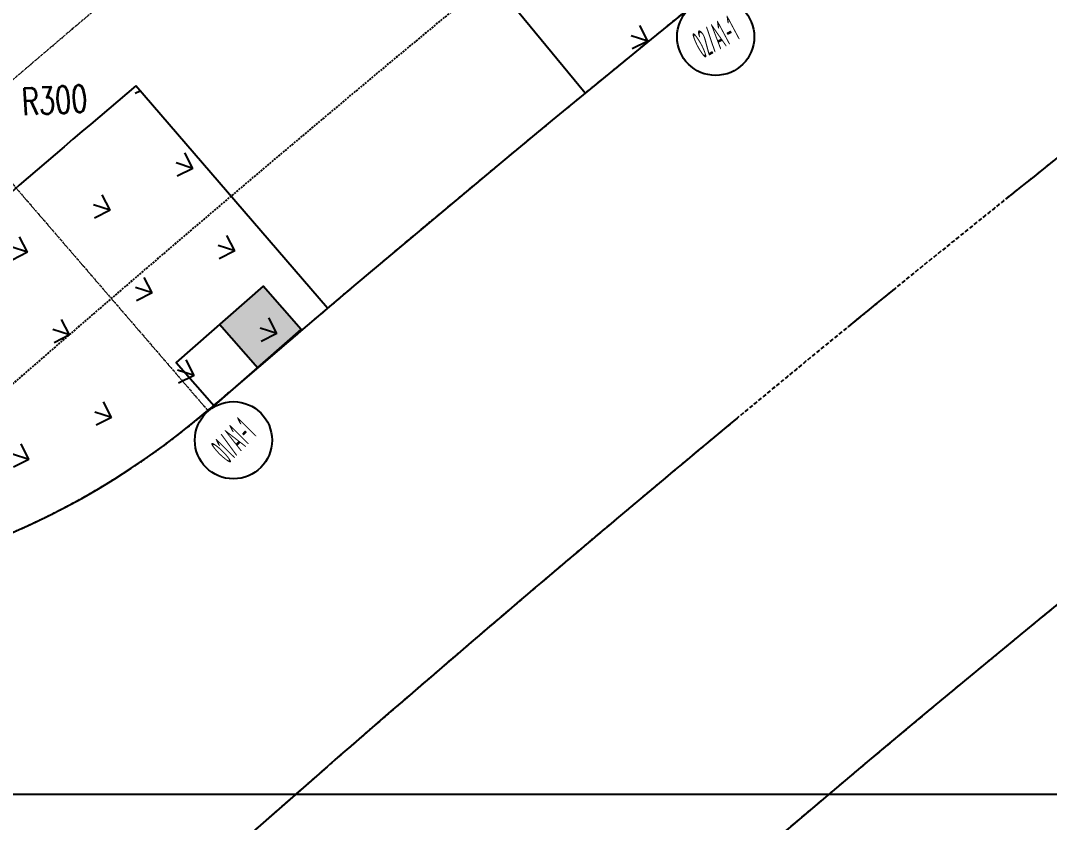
# Model space of a CAD drawing. Header units: millimetres. Extents: x -167 to 12027559, y -6694179 to 6449.
# Drawn here: x 11590865 to 11604189, y -6484280 to -6473891 of the extents above; entities that cross this region are included whole.
import ezdxf
from ezdxf.enums import TextEntityAlignment as Align

# ---------------------------------------------------------------- set-up
doc = ezdxf.new("R2010")
doc.units = ezdxf.units.MM
doc.header["$LTSCALE"] = 10
for name, pattern in [('A1-RG-AXIS$0$CENTER', [50.8, 31.75, -6.35, 6.35, -6.35]), ('A1-RI-F1$0$442 Site - Ground$0$HIDDEN2', [0.1875, 0.125, -0.0625]), ('A1-RI-F1$0$HIDDEN', [0.375, 0.25, -0.125]), ('A1-RI-F1$0$SJX', [9, 6, -3]), ('A1-RI-F1$0$ZXX0', [15, 10, -2.5, 0, -2.5]), ('A1-RI-F1$0$ZXX1000', [18, 15, -1.25, 0.5, -1.25])]:
    doc.linetypes.add(name, pattern=pattern)
for name, color, linetype in [('A1-RG-AXIS$0$A-DETL-PEN0', 247, 'Continuous'), ('A1-RG-AXIS$0$A-SYMB-NAME', 13, 'Continuous'), ('A1-RG-AXIS$0$A2-RG-AXIS-150$0$A-DIMS-100', 1, 'Continuous'), ('A1-RI-F1$0$442 Site - clean$0$mry-green area hatch', 76, 'Continuous'), ('A1-RI-F1$0$442 Site - clean$0$mry-roads', 2, 'Continuous'), ('A1-RI-F1$0$442 Site - clean$0$mry-water hatch', 154, 'Continuous'), ('A1-RI-F1$0$442 Site - Ground$0$mry-overhead', 253, 'A1-RI-F1$0$442 Site - Ground$0$HIDDEN2'), ('A1-RI-F1$0$A-DIMS-1：100', 1, 'Continuous'), ('A1-RI-F1$0$G-ACCS', 7, 'Continuous'), ('A1-RI-F1$0$道路中线_N1', 7, 'Continuous'), ('A1-RI-F1$0$道路中线_中科路', 7, 'Continuous'), ('A1-RI-F1$0$雨水口', 6, 'Continuous')]:
    doc.layers.add(name, color=color, linetype=linetype)
doc.layers.add('A1-RG-AXIS$0$A-GRID', color=1, linetype='A1-RG-AXIS$0$CENTER', lineweight=9)
doc.layers.add('A1-RI-F1$0$车行道边线', color=5, linetype='A1-RI-F1$0$SJX', lineweight=40)
doc.styles.add('A1-RG-AXIS$0$A1-RG-AXIS$0$XD2008', font='xd-hzs.shx', dxfattribs={"width": 0.7, "bigfont": 'xd-hztxt.shx'})
doc.styles.add('A1-RG-AXIS$0$A2-RG-AXIS-150$0$XD2008', font='romans.shx', dxfattribs={"width": 0.7})
doc.styles.add('A1-RI-F1$0$XD2008', font='txt.shx', dxfattribs={"width": 0.7, "bigfont": 'xd-hztxt.shx'})
doc.dimstyles.new('A1-RG-AXIS$0$A2-RG-AXIS-150$0$XD100', dxfattribs={"dimscale": 100, "dimtxt": 5.5, "dimasz": 1.5, "dimexe": 1, "dimexo": 2, "dimgap": 0.5, "dimtad": 1, "dimdec": 0, "dimdsep": 46, "dimtxsty": 'A1-RG-AXIS$0$A2-RG-AXIS-150$0$XD2008', "dimblk": 'A1-RG-AXIS$0$A2-RG-AXIS-150$0$_ArchTick', "dimcen": 2.5, "dimclrt": 4, "dimaunit": 1, "dimadec": 3, "dimazin": 0, "dimtfac": 1, "dimtdec": 0, "dimtix": 1, "dimtmove": 0, "dimatfit": 3, "dimfxl": 0, "dimtolj": 1, "dimtzin": 0, "dimarcsym": 0})
doc.dimstyles.new('A1-RI-F1$0$XD100', dxfattribs={"dimscale": 100, "dimtxt": 3.5, "dimasz": 1, "dimexe": 1, "dimexo": 2, "dimgap": 1, "dimtad": 1, "dimdec": 0, "dimdsep": 46, "dimtxsty": 'A1-RI-F1$0$XD2008', "dimblk": 'A1-RI-F1$0$_ArchTick', "dimcen": 2.5, "dimclrd": 1, "dimclre": 1, "dimclrt": 4, "dimaunit": 1, "dimadec": 0, "dimazin": 0, "dimtfac": 1, "dimtdec": 0, "dimtix": 1, "dimtmove": 2, "dimatfit": 3, "dimfxl": 0, "dimtolj": 1, "dimtzin": 0, "dimarcsym": 0})
pattern_1 = [(161.94682, (-11520186.1, 6499236.26), (-1069.71302, -543.795965), [225, -1472.05628]), (116.94682, (-11520186.1, 6499236.3), (-1069.71302, -543.79596), [225, -975]), (206.94682, (-11520186.1, 6499236.3), (543.79596, -1069.71302), [225, -975])]

# ---------------------------------------------------------------- blocks, each defined once
blk = doc.blocks.new('A1-RG-AXIS$0$A2-RG-AXIS-150$0$_ArchTick')
at = {"color": 0, "linetype": 'ByBlock', "const_width": 0.4}
blk.add_lwpolyline([(-0.5, -0.5), (0.5, 0.5)], dxfattribs=at)
blk = doc.blocks.new('*D701')
at = {"layer": 'A1-RG-AXIS$0$A2-RG-AXIS-150$0$A-DIMS-100', "color": 0, "lineweight": -2, "ltscale": 3}
blk.add_arc((11778732, -6694179), 320963, 129.10205, 130.74747, dxfattribs=at)
at = {"layer": 'Defpoints', "color": 0, "ltscale": 3}
for p in [(11573312, -6441428), (11573924, -6447053), (11566139, -6447430), (11599552, -6473713), (11593295, -6478949)]:
    blk.add_point(p, dxfattribs=at)
at = {"layer": 'A1-RG-AXIS$0$A2-RG-AXIS-150$0$A-DIMS-100', "color": 0, "lineweight": -2, "ltscale": 3, "xscale": 150, "yscale": 150, "zscale": 150}
for p, rotation in [((11576299, -6445104), 39.10205226904132), ((11569231, -6451019), 220.7474706807722)]:
    blk.add_blockref('A1-RG-AXIS$0$A2-RG-AXIS-150$0$_ArchTick', p, dxfattribs=dict(at, rotation=rotation))
at = {"layer": 'A1-RG-AXIS$0$A2-RG-AXIS-150$0$A-DIMS-100', "color": 4, "ltscale": 3, "insert": (11572569, -6447826), "char_height": 375, "attachment_point": 5, "rotation": 39.9248, "style": 'A1-RG-AXIS$0$A2-RG-AXIS-150$0$XD2008'}
blk.add_mtext('\\A1;1°38\'44"', dxfattribs=at)
blk = doc.blocks.new('A1-RG-AXIS$0$A1zhouhao')
at = {"color": 13}
blk.add_circle((11937809, -6402822), 500, dxfattribs=at)
at = {"style": 'A1-RG-AXIS$0$A1-RG-AXIS$0$XD2008', "width": 0.7}
blk.add_attdef('GRID', text='', height=500, dxfattribs=at).set_placement((11937809, -6402822), align=Align.MIDDLE)
blk = doc.blocks.new('A1-RI-F1$0$_ArchTick')
at = {"color": 0, "linetype": 'ByBlock', "const_width": 0.4}
blk.add_lwpolyline([(-0.5, -0.5), (0.5, 0.5)], dxfattribs=at)
blk = doc.blocks.new('*D375')
at = {"layer": 'A1-RI-F1$0$A-DIMS-1：100', "color": 1, "linetype": 'ByBlock', "lineweight": -2}
blk.add_line((11590398, -6474972), (11590698, -6474956), dxfattribs=at)
at = {"layer": 'Defpoints', "color": 0, "linetype": 'ByBlock'}
for p in [(11590398, -6474972), (11590698, -6474956)]:
    blk.add_point(p, dxfattribs=at)
at = {"layer": 'A1-RI-F1$0$A-DIMS-1：100', "color": 1, "linetype": 'ByBlock', "lineweight": -2, "xscale": 100, "yscale": 100, "zscale": 100, "rotation": 3.206619954963114}
blk.add_blockref('A1-RI-F1$0$_ArchTick', (11590698, -6474956), dxfattribs=at)
at = {"layer": 'A1-RI-F1$0$A-DIMS-1：100', "color": 4, "linetype": 'ByBlock', "insert": (11591305, -6474922), "char_height": 350, "attachment_point": 5, "rotation": 3.2066, "style": 'A1-RI-F1$0$XD2008'}
blk.add_mtext('\\A1;R300', dxfattribs=at)
blk = doc.blocks.new('A1-RI-F1$0$A$C3AEB7430')
at = {"layer": 'A1-RI-F1$0$雨水口'}
blk.add_hatch(color=3, dxfattribs=at).paths.add_polyline_path([(0.382, 0.99), (-0.304, 0.686), (0, 0), (0.686, 0.304)])
at = {"layer": 'A1-RI-F1$0$雨水口', "color": 3}
blk.add_line((0.686, 0.304), (0.382, 0.99), dxfattribs=at)
blk.add_lwpolyline([(1.068, 1.293), (-0.304, 0.686), (0, 0), (1.371, 0.608)], close=True, dxfattribs=at)
blk = doc.blocks.new('A1-RI-F1$0$A$C6B365CFD')
at = {"layer": 'A1-RI-F1$0$442 Site - clean$0$mry-green area hatch'}
h = blk.add_hatch(dxfattribs=at)
h.set_pattern_fill('GRASS', color=256, scale=1200, angle=71.9468, style=0)
h.set_pattern_definition(pattern_1)
edge = h.paths.add_edge_path(flags=17)
edge.add_arc((60335, 35772), 6000, 248.7686, 308.256)
edge.add_arc((240588, -192829), 285118, 128.25598, 129.41004)
edge.add_line((59576, 27460), (57618, 29733))
edge.add_arc((240588, -192829), 288118, 129.28397, 129.42392, ccw=False)
edge = h.paths.add_edge_path()
edge.add_arc((240704, -192975), 284500, 123.75747, 129.41167)
edge.add_line((60079, 26831), (57618, 29733))
edge.add_arc((240588, -192829), 288118, 123.75025, 129.42392, ccw=False)
edge.add_line((80517, 46732), (82614, 43558))
h = blk.add_hatch(dxfattribs=at)
h.set_pattern_fill('GRASS', color=256, scale=1200, angle=71.9468, style=0)
h.set_pattern_definition(pattern_1)
edge = h.paths.add_edge_path()
edge.add_arc((48628, 30749), 10503, 260.1095, 319.7722)
edge.add_line((56647, 23966), (54164, 26848))
edge.add_arc((240588, -192829), 288118, 130.31892, 132.26168)
at = {"layer": 'A1-RI-F1$0$442 Site - clean$0$mry-water hatch'}
h = blk.add_hatch(dxfattribs=at)
h.set_pattern_fill('ANSI36', color=256, scale=10000, style=0, double=1)
h.set_pattern_definition([(45, (11631555.6, 4045443.5), (662.91261, 2430.67956), [3125, -625, 0, -625])])
edge = h.paths.add_edge_path(flags=17)
edge.add_line((53014, 9797), (55488, 11067))
edge.add_line((55488, 11067), (57457, 11675))
edge.add_line((57457, 11675), (60249, 13316))
edge.add_line((60249, 13316), (63041, 14958))
edge.add_line((63041, 14958), (65131, 16665))
edge.add_line((65131, 16665), (66917, 17610))
edge.add_line((66917, 17610), (68247, 18415))
edge.add_line((68247, 18415), (68947, 18992))
edge.add_line((68947, 18992), (70278, 19657))
edge.add_line((70278, 19657), (71248, 20288))
edge.add_line((71248, 20288), (72458, 20585))
edge.add_line((72458, 20585), (73766, 21200))
edge.add_line((73766, 21200), (74285, 21580))
edge.add_line((74285, 21580), (74756, 21869))
edge.add_line((74756, 21869), (75167, 22242))
edge.add_line((75167, 22242), (75772, 22641))
edge.add_line((75772, 22641), (76483, 22983))
edge.add_arc((240588, -192829), 271118, 108.60945, 127.24961, ccw=False)
edge.add_line((154070, 64114), (154830, 58213))
edge.add_arc((242630, -196239), 269175, 109.03714, 122.73115)
edge.add_arc((175076, -87361), 141073, 123.56111, 141.15177)
edge.add_arc((62846, 2979), 3000, 220.7431, 321.9068, ccw=False)
edge.add_line((60573, 1021), (53014, 9797))
edge.add_line((53014, 9797), (53014, 9797))
at = {"layer": 'A1-RI-F1$0$442 Site - clean$0$mry-roads'}
blk.add_line((56647, 23966), (54164, 26848), dxfattribs=at)
at = {"layer": 'A1-RI-F1$0$442 Site - clean$0$mry-roads', "linetype": 'A1-RI-F1$0$HIDDEN'}
blk.add_lwpolyline([(55644, 11116), (57457, 11675), (60249, 13316), (63041, 14958), (65131, 16665), (66917, 17610), (68247, 18415), (68947, 18992), (70278, 19657), (71248, 20288), (72458, 20585), (73766, 21200), (74285, 21580), (74756, 21869), (75167, 22242), (75772, 22641), (76483, 22983, -0.081513), (154070, 64114), (154830, 58213, 0.059823), (97088, 30195, 0.076905), (65207, 1129, -0.083814), (64469, 456, -0.083814)], format="xyb", dxfattribs=at)
at = {"layer": 'A1-RI-F1$0$442 Site - clean$0$mry-roads'}
blk.add_lwpolyline([(59984, 26753), (57603, 29648, -0.024837), (80543, 46694), (82614, 43558)], format="xyb", dxfattribs=at)
at = {"layer": 'A1-RI-F1$0$442 Site - clean$0$mry-roads', "ltscale": 200}
for centre, radius, start, end in [((240704, -192975), 284500, 109.40926, 130.71584), ((240704, -192975), 275500, 109.77402, 135.4036), ((48600, 30243), 10000, 220.7431, 310.7158)]:
    blk.add_arc(centre, radius, start, end, dxfattribs=at)
at = {"layer": 'A1-RI-F1$0$442 Site - clean$0$mry-roads'}
blk.add_arc((240588, -192829), 288118, 130.31892, 132.26168, dxfattribs=at)
at = {"layer": 'A1-RI-F1$0$车行道边线', "linetype": 'A1-RI-F1$0$SJX', "lineweight": -3}
for centre, radius, start, end in [((240704, -192975), 284500, 109.40926, 130.71584), ((240704, -192975), 275500, 109.47451, 135.4036), ((48600, 30243), 10000, 220.7431, 310.7158)]:
    blk.add_arc(centre, radius, start, end, dxfattribs=at)
at = {"layer": 'A1-RI-F1$0$道路中线_N1', "color": 1, "linetype": 'A1-RI-F1$0$ZXX0', "ltscale": 0.5}
blk.add_arc((240704, -192975), 280000, 103.38777, 136.3046, dxfattribs=at)
blk.add_arc((240704, -192975), 280000, 103.38777, 136.3046, dxfattribs=at)
at = {"layer": 'A1-RI-F1$0$道路中线_中科路', "color": 6, "linetype": 'A1-RI-F1$0$ZXX1000', "ltscale": 150}
blk.add_arc((240704, -192975), 280000, 107.57247, 136.3046, dxfattribs=at)
at = {"layer": 'Defpoints'}
blk.add_lwpolyline([(22277, 136466), (190277, 136466), (190277, 17666), (22277, 17666)], close=True, dxfattribs=at)
at = {"layer": 'A1-RI-F1$0$雨水口', "xscale": 1000.000000000215, "yscale": 1000.000000000215, "zscale": 1000.000000000215, "rotation": 197.3614274154904}
blk.add_blockref('A1-RI-F1$0$A$C3AEB7430', (55812, 24254), dxfattribs=at)
blk = doc.blocks.new('A1-RG-AXIS')
at = {"layer": 'A1-RG-AXIS$0$A-DETL-PEN0', "linetype": 'A1-RG-AXIS$0$CENTER'}
blk.add_arc((11778731.2, -6694179.1), 289000, 130.370109, 130.374074, dxfattribs=at)
at = {"layer": 'A1-RG-AXIS$0$A-GRID', "ltscale": 0.05}
blk.add_lwpolyline([(11691982.8, -6418505.6, 0.1046378), (11587756.3, -6477270.1)], format="xyb", dxfattribs=at)
at = {"layer": 'A1-RG-AXIS$0$A-GRID', "linetype": 'A1-RG-AXIS$0$CENTER', "ltscale": 0.05}
blk.add_lwpolyline([(11566139, -6447430.3), (11593295, -6478949.3)], dxfattribs=at)
at = {"layer": 'A1-RG-AXIS$0$A-SYMB-NAME', "linetype": 'ByBlock'}
ref = blk.add_blockref('A1-RG-AXIS$0$A1zhouhao', (-1946535.8, -6425207.2), dxfattribs=dict(at, rotation=27.99999999589075))
ref.add_attrib('GRID', '02/A1-1', dxfattribs={"layer": '0', "color": 4, "height": 350, "rotation": 28, "style": 'A1-RG-AXIS$0$A1-RG-AXIS$0$XD2008', "width": 0.4}).set_placement((11599867, -6474101.4), align=Align.MIDDLE)
ref = blk.add_blockref('A1-RG-AXIS$0$A1zhouhao', (-1351671.6, -10470168.5), dxfattribs=dict(at, rotation=45.34055043234279))
ref.add_attrib('GRID', '01/A1-1', dxfattribs={"layer": '0', "color": 4, "height": 350, "rotation": 45.34055, "style": 'A1-RG-AXIS$0$A1-RG-AXIS$0$XD2008', "width": 0.4}).set_placement((11593621.4, -6479328.1), align=Align.MIDDLE)
at = {"layer": 'A1-RG-AXIS$0$A2-RG-AXIS-150$0$A-DIMS-100', "ltscale": 3}
dim = blk.add_angular_dim_2l(base=(11573924.3771, -6447052.8556), line1=((11599551.6042, -6473713.4241), (11573311.7619, -6441427.6682)), line2=((11566138.9669, -6447430.3246), (11593295.0436, -6478949.3167)), dimstyle='A1-RG-AXIS$0$A2-RG-AXIS-150$0$XD100', override={"dimtxt": 3.75, "dimadec": 4}, dxfattribs=at)
dim.commit()
dim.dimension.update_dxf_attribs({"geometry": '*D701', "text_midpoint": (11572568.5587, -6447826.4339)})
blk = doc.blocks.new('A1-RI-F1')
at = {"layer": 'A1-RI-F1$0$442 Site - Ground$0$mry-overhead', "ltscale": 20}
blk.add_lwpolyline([(11758094.7, -6402408, 0.0075769), (11749262.8, -6403167.4), (11748849.8, -6399088.2, 0.055784), (11684355.1, -6412994.7), (11685659.4, -6416881.7, 0.0845607), (11599102.7, -6463333.3), (11592164.5, -6454413.7), (11594248, -6452806.9, 0.0000426), (11592636.5, -6450703.6, 0.0170342), (11576445.4, -6463980.2), (11589775.6, -6479462.5, -0.1641406), (11758553.3, -6408891.5, -0.1641406)], format="xyb", dxfattribs=at)
at = {"layer": 'Defpoints'}
blk.add_lwpolyline([(11560469.4, -6365118.3), (11728469.4, -6365118.3), (11728469.4, -6483918.3), (11560469.4, -6483918.3)], close=True, dxfattribs=at)
at = {"color": 3, "linetype": 'ByBlock'}
blk.add_blockref('A1-RG-AXIS', (0, 0), dxfattribs=at)
at = {"layer": 'A1-RI-F1$0$G-ACCS', "linetype": 'ByBlock'}
blk.add_blockref('A1-RI-F1$0$A$C6B365CFD', (11538192.7, -6501584.3), dxfattribs=at)
at = {"layer": 'A1-RI-F1$0$A-DIMS-1：100', "linetype": 'ByBlock'}
dim = blk.add_radius_dim(center=(11590398.2, -6474972.3), mpoint=(11590697.8, -6474955.6), dimstyle='A1-RI-F1$0$XD100', override={"dimblk1": 'A1-RI-F1$0$_ArchTick', "dimblk2": 'A1-RI-F1$0$_ArchTick', "dimsah": 1, "dimadec": 2, "dimazin": 2}, dxfattribs=at)
dim.commit()
dim.dimension.update_dxf_attribs({"geometry": '*D375', "text_midpoint": (11591305.1, -6474921.5), "dimtype": 132})

msp = doc.modelspace()

# ---------------------------------------------------------------- block references
at = {"color": 0}
msp.add_blockref('A1-RI-F1', (0, 0), dxfattribs=at)

doc.saveas('drawing.dxf')
